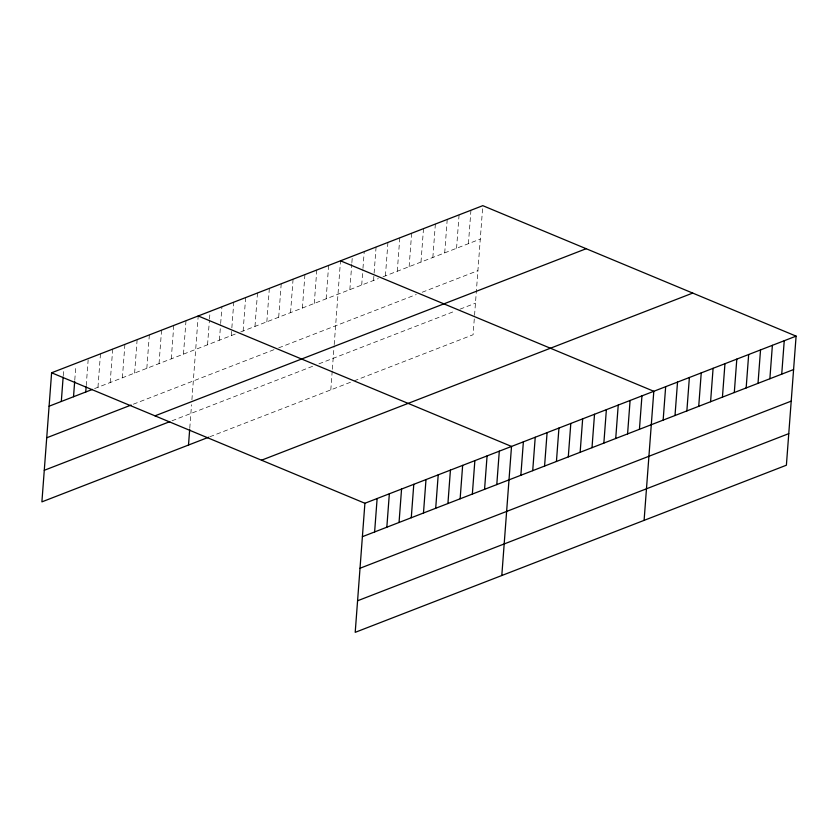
<?xml version="1.0" encoding="UTF-8"?>
<svg xmlns="http://www.w3.org/2000/svg" width="838" height="838" viewBox="0 0 838 838"><rect width="100%" height="100%" fill="white"/><g stroke="black" fill="none" stroke-linecap="round" stroke-linejoin="round"><path stroke-width="0.63" stroke-dasharray="4.19 3.14" d="M63.238 375.77L63.73 369.338M74.781 380.033L75.849 365.892M86.23 385.574L88.158 359.869M97.962 387.271L100.476 353.846M110.176 382.537L112.69 349.111M122.39 377.802L124.904 344.376M134.614 373.067L137.128 339.641M146.828 368.332L149.342 334.907M159.042 363.598L161.556 330.172M171.266 358.863L173.78 325.437M183.48 354.128L185.994 320.703M189.786 428.05L191.535 404.723M191.912 399.716L198.208 315.968M207.552 344.795L209.395 320.367M209.49 319.079L210.066 311.369M219.409 340.197L220.572 324.767M220.666 323.489L221.923 306.771M231.267 335.598L231.749 329.177M231.854 327.888L233.781 302.172M243.125 331.01L245.639 297.584M254.982 326.411L257.496 292.986M266.84 321.813L269.354 288.387M278.698 317.214L281.212 283.789M290.556 312.626L293.07 279.201M302.413 308.028L304.927 274.602M314.271 303.429L316.785 270.004M326.129 298.831L328.643 265.405M330.801 389.89L332.257 370.469M332.351 369.254L334.111 345.822M334.205 344.565L340.5 260.817M349.844 289.644L351.782 263.928M351.876 262.64L352.358 256.219M361.702 285.046L362.864 269.616M362.959 268.338L364.216 251.62M373.559 280.447L376.073 247.021M385.417 275.849L387.931 242.433M397.275 271.261L399.789 237.835M409.133 266.662L411.647 233.236M420.99 262.064L423.504 228.638M432.848 257.465L435.362 224.05M444.706 252.877L447.22 219.451M456.563 248.278L459.077 214.853M468.421 243.68L470.935 210.254M474.277 318.953L473.093 334.739L354.516 380.703M474.549 315.318L482.793 205.666M94.631 388.56L236.012 333.765M240.757 331.921L378.305 278.614M383.05 276.77L480.279 239.081M133.347 404.199L273.953 349.697M278.698 347.864L416.245 294.547M422.174 292.253L477.911 270.653M172 420.791L314.198 365.682M318.943 363.839L455.306 310.992M460.052 309.149L475.46 303.178M209.846 436.766L352.138 381.615"/><path stroke-width="1.26" d="M796.1 336.132L364.907 503.261L355.207 632.334L786.39 465.216L796.1 336.132L482.793 205.666L51.61 372.784L41.9 501.868L208.662 437.227M61.31 401.475L63.143 377.048M73.524 396.741L74.687 381.311M85.748 392.006L86.125 386.863M188.508 445.041L189.692 429.255M374.617 531.952L377.131 498.526M386.831 527.217L389.345 493.792M399.045 522.483L401.559 489.057M411.269 517.748L413.783 484.322M423.483 513.013L425.997 479.587M435.697 508.278L438.211 474.853M447.921 503.533L450.425 470.118M460.135 498.799L462.649 465.383M472.349 494.064L474.863 460.638M484.563 489.329L487.077 455.903M496.787 484.594L499.301 451.169M501.805 575.517L511.515 446.434L198.208 315.968M520.859 475.261L523.373 441.846M532.717 470.673L535.231 437.247M544.574 466.075L547.088 432.649M556.432 461.476L558.946 428.05M568.29 456.878L570.804 423.462M580.147 452.29L582.661 418.864M592.005 447.691L594.519 414.265M603.863 443.093L606.377 409.667M615.721 438.494L618.235 405.079M627.578 433.906L630.092 400.48M639.436 429.307L641.95 395.882M644.097 520.367L653.808 391.283L340.5 260.817M663.151 420.11L665.665 386.695M675.009 415.522L677.523 382.097M686.867 410.924L689.381 377.498M698.724 406.325L701.238 372.9M710.582 401.727L713.096 368.311M722.44 397.139L724.954 363.713M734.298 392.54L736.812 359.114M746.155 387.942L748.669 354.516M758.013 383.343L760.527 349.928M769.871 378.755L772.385 345.329M781.728 374.157L784.242 340.731M49.096 406.21L92.41 389.419M46.719 437.782L131.126 405.058M154.999 415.847L586.181 248.718M44.278 470.296L169.779 421.661M261.519 460.209L692.712 293.08M362.393 536.687L793.586 369.558M360.026 568.248L791.208 401.13M357.575 600.773L788.768 433.644M51.61 372.784L364.907 503.261"/></g></svg>
